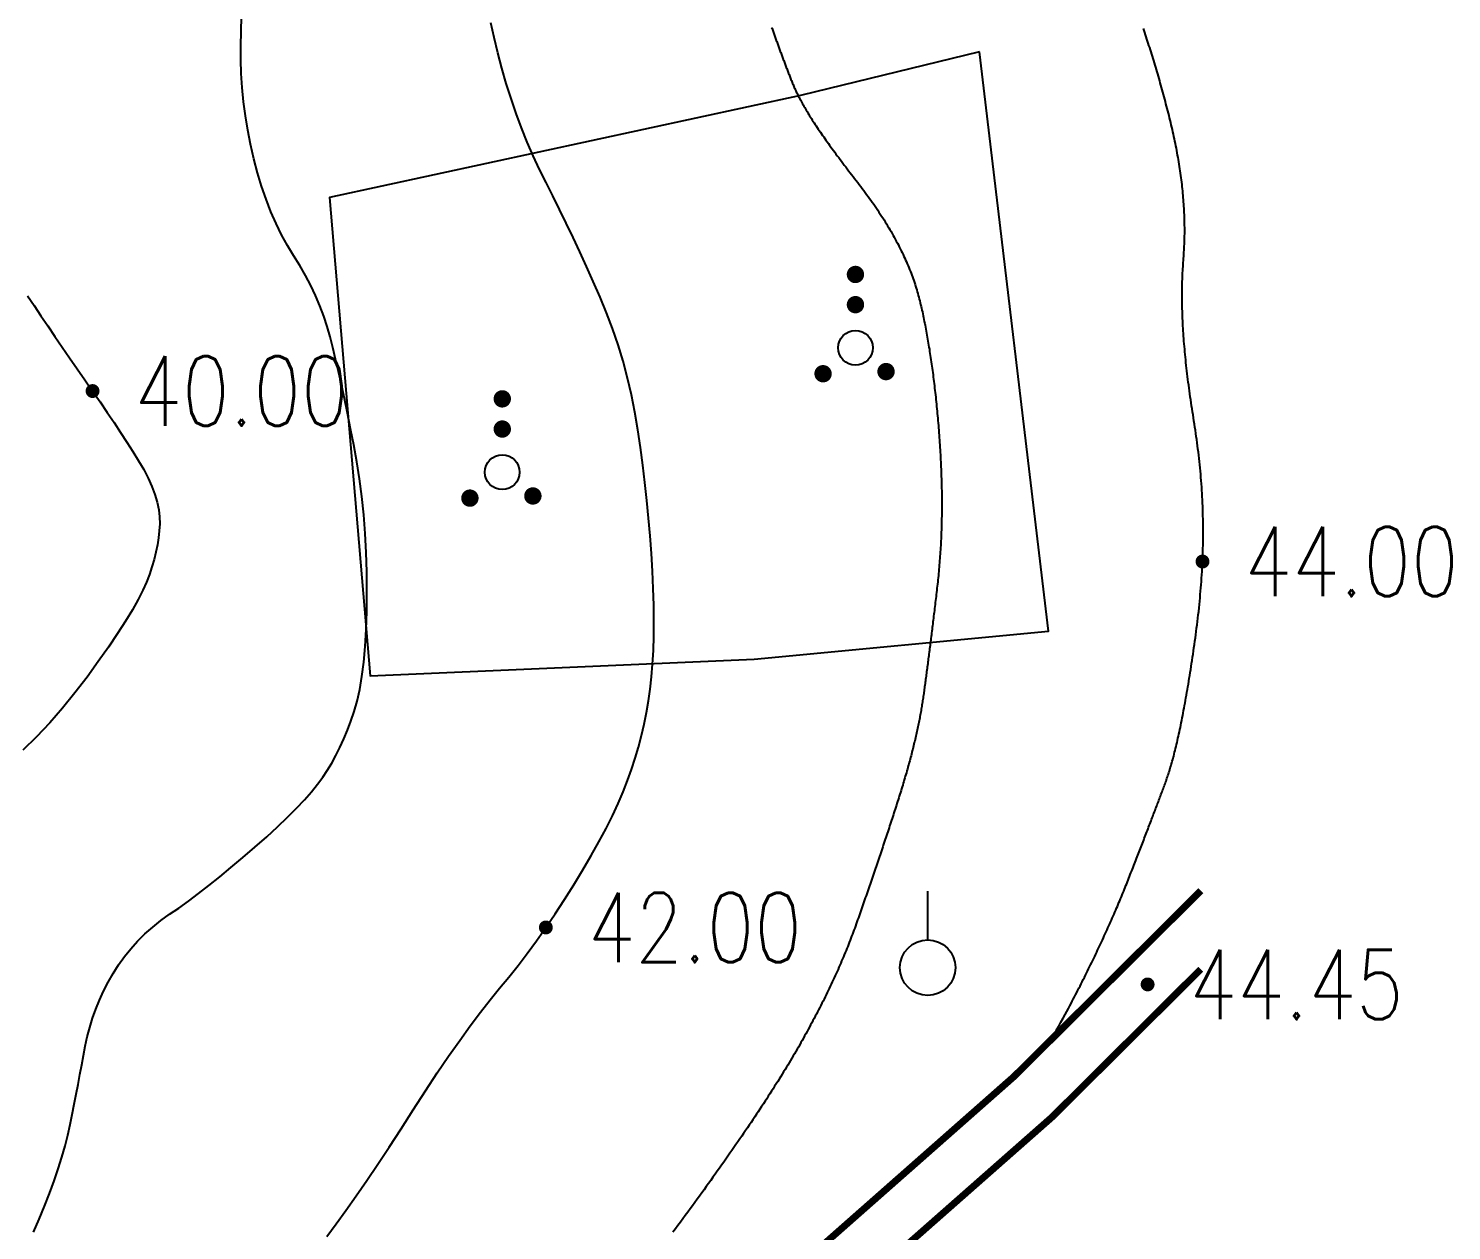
# Model space of a CAD drawing. Extents: x 39624947 to 39626627, y 3418539 to 3418836.
# Drawn here: x 39626527.74 to 39626568.68, y 3418769.32 to 3418803.91 of the extents above; entities that cross this region are included whole.
import ezdxf
from ezdxf.enums import TextEntityAlignment as Align

# ---------------------------------------------------------------- set-up
doc = ezdxf.new("R2010")
doc.units = 0
doc.layers.get('0').update_dxf_attribs({"linetype": 'CONTINUOUS'})
for name, color, linetype in [('DLSS', 4, 'CONTINUOUS'), ('GCD', 7, 'CONTINUOUS'), ('PUB_WALL', 9, 'CONTINUOUS')]:
    doc.layers.add(name, color=color, linetype=linetype)
doc.styles.add('HZ', font='rs.shx', dxfattribs={"width": 0.8, "bigfont": 'hztxt.shx'})

# ---------------------------------------------------------------- blocks, each defined once
blk = doc.blocks.new('GC125')
blk.add_line((0, 0.8), (0, 2.2))
blk.add_circle((0, 0), 0.8)
blk = doc.blocks.new('GC200')
at = {"linetype": 'Continuous', "const_width": 0.2, "flags": 128}
blk.add_lwpolyline([(-0.1, 0, 1), (0.1, 0, 1)], format="xyb", close=True, dxfattribs=at)
blk = doc.blocks.new('GC160')
at = {"const_width": 0.25}
for points in [[(1.584, 3.353, 1), (1.834, 3.353, 1)], [(1.584, 2.484, 1), (1.834, 2.484, 1)], [(0.652, 0.496, 1), (0.902, 0.496, 1)], [(2.464, 0.558, 1), (2.714, 0.558, 1)]]:
    blk.add_lwpolyline(points, format="xyb", close=True, dxfattribs=at)
blk.add_circle((1.709, 1.242), 0.5)
blk = doc.blocks.new('333377777')
at = {"layer": 'PUB_WALL', "color": 252, "ltscale": 0.01}
for points, elevation in [([(39623305.396, 3417579.295), (39623305.467, 3417579.423), (39623305.532, 3417579.542), (39623305.593, 3417579.653), (39623305.648, 3417579.755), (39623305.699, 3417579.848), (39623305.744, 3417579.933), (39623305.785, 3417580.009), (39623305.821, 3417580.077), (39623305.854, 3417580.14), (39623305.887, 3417580.204), (39623305.919, 3417580.267), (39623305.952, 3417580.329), (39623305.984, 3417580.392), (39623306.016, 3417580.455), (39623306.048, 3417580.517), (39623306.08, 3417580.579), (39623306.111, 3417580.641), (39623306.143, 3417580.703), (39623306.174, 3417580.765), (39623306.205, 3417580.826), (39623306.235, 3417580.887), (39623306.266, 3417580.948), (39623306.296, 3417581.009), (39623306.326, 3417581.07), (39623306.356, 3417581.131), (39623306.385, 3417581.191), (39623306.415, 3417581.252), (39623306.444, 3417581.312), (39623306.473, 3417581.372), (39623306.502, 3417581.431), (39623306.53, 3417581.491), (39623306.559, 3417581.55), (39623306.587, 3417581.61), (39623306.615, 3417581.669), (39623306.643, 3417581.728), (39623306.67, 3417581.786), (39623306.698, 3417581.845), (39623306.725, 3417581.903), (39623306.752, 3417581.962), (39623306.778, 3417582.02), (39623306.805, 3417582.078), (39623306.831, 3417582.135), (39623306.857, 3417582.193), (39623306.883, 3417582.25), (39623306.909, 3417582.307), (39623306.934, 3417582.364), (39623306.96, 3417582.421), (39623306.985, 3417582.478), (39623307.009, 3417582.535), (39623307.034, 3417582.591), (39623307.059, 3417582.647), (39623307.083, 3417582.703), (39623307.107, 3417582.759), (39623307.131, 3417582.815), (39623307.154, 3417582.87), (39623307.178, 3417582.925), (39623307.201, 3417582.98), (39623307.224, 3417583.035), (39623307.247, 3417583.09), (39623307.269, 3417583.145), (39623307.292, 3417583.199), (39623307.314, 3417583.254), (39623307.336, 3417583.308), (39623307.357, 3417583.362), (39623307.379, 3417583.415), (39623307.4, 3417583.469), (39623307.422, 3417583.522), (39623307.443, 3417583.576), (39623307.464, 3417583.628), (39623307.485, 3417583.681), (39623307.505, 3417583.734), (39623307.526, 3417583.786), (39623307.546, 3417583.838), (39623307.566, 3417583.89), (39623307.586, 3417583.941), (39623307.606, 3417583.993), (39623307.626, 3417584.044), (39623307.646, 3417584.095), (39623307.666, 3417584.145), (39623307.685, 3417584.196), (39623307.705, 3417584.246), (39623307.724, 3417584.295), (39623307.743, 3417584.345), (39623307.762, 3417584.394), (39623307.782, 3417584.444), (39623307.8, 3417584.492), (39623307.819, 3417584.541), (39623307.838, 3417584.589), (39623307.857, 3417584.637), (39623307.875, 3417584.685), (39623307.893, 3417584.733), (39623307.912, 3417584.78), (39623307.93, 3417584.827), (39623307.948, 3417584.874), (39623307.966, 3417584.921), (39623307.984, 3417584.967), (39623308.001, 3417585.013), (39623308.019, 3417585.059), (39623308.036, 3417585.105), (39623308.054, 3417585.15), (39623308.071, 3417585.196), (39623308.088, 3417585.24), (39623308.105, 3417585.285), (39623308.122, 3417585.329), (39623308.139, 3417585.374), (39623308.156, 3417585.418), (39623308.173, 3417585.461), (39623308.189, 3417585.505), (39623308.206, 3417585.548), (39623308.222, 3417585.591), (39623308.238, 3417585.633), (39623308.254, 3417585.676), (39623308.27, 3417585.718), (39623308.286, 3417585.76), (39623308.302, 3417585.802), (39623308.317, 3417585.843), (39623308.333, 3417585.884), (39623308.348, 3417585.925), (39623308.364, 3417585.966), (39623308.379, 3417586.006), (39623308.394, 3417586.047), (39623308.409, 3417586.086), (39623308.424, 3417586.126), (39623308.439, 3417586.166), (39623308.453, 3417586.205), (39623308.468, 3417586.244), (39623308.482, 3417586.283), (39623308.497, 3417586.321), (39623308.511, 3417586.36), (39623308.525, 3417586.398), (39623308.539, 3417586.438), (39623308.554, 3417586.477), (39623308.568, 3417586.517), (39623308.582, 3417586.557), (39623308.595, 3417586.598), (39623308.609, 3417586.639), (39623308.623, 3417586.68), (39623308.637, 3417586.723), (39623308.651, 3417586.766), (39623308.665, 3417586.811), (39623308.678, 3417586.856), (39623308.692, 3417586.902), (39623308.706, 3417586.949), (39623308.72, 3417586.998), (39623308.733, 3417587.047), (39623308.747, 3417587.097), (39623308.761, 3417587.148), (39623308.775, 3417587.199), (39623308.788, 3417587.252), (39623308.802, 3417587.306), (39623308.816, 3417587.361), (39623308.83, 3417587.416), (39623308.843, 3417587.473), (39623308.857, 3417587.53), (39623308.871, 3417587.589), (39623308.884, 3417587.648), (39623308.898, 3417587.708), (39623308.912, 3417587.77), (39623308.925, 3417587.832), (39623308.939, 3417587.895), (39623308.953, 3417587.959), (39623308.966, 3417588.024), (39623308.98, 3417588.09), (39623308.993, 3417588.156), (39623309.007, 3417588.224), (39623309.021, 3417588.293), (39623309.034, 3417588.363), (39623309.048, 3417588.433), (39623309.061, 3417588.505), (39623309.075, 3417588.577), (39623309.088, 3417588.651), (39623309.102, 3417588.725), (39623309.116, 3417588.8), (39623309.129, 3417588.876), (39623309.143, 3417588.953), (39623309.156, 3417589.032), (39623309.17, 3417589.111), (39623309.183, 3417589.19), (39623309.197, 3417589.271), (39623309.21, 3417589.353), (39623309.224, 3417589.436), (39623309.237, 3417589.52), (39623309.251, 3417589.604), (39623309.264, 3417589.69), (39623309.277, 3417589.776), (39623309.291, 3417589.864), (39623309.304, 3417589.952), (39623309.318, 3417590.041), (39623309.331, 3417590.132), (39623309.345, 3417590.223), (39623309.358, 3417590.315), (39623309.371, 3417590.408), (39623309.385, 3417590.502), (39623309.398, 3417590.596), (39623309.411, 3417590.69), (39623309.423, 3417590.785), (39623309.435, 3417590.88), (39623309.448, 3417590.976), (39623309.46, 3417591.072), (39623309.471, 3417591.169), (39623309.483, 3417591.266), (39623309.494, 3417591.362), (39623309.504, 3417591.459), (39623309.514, 3417591.555), (39623309.524, 3417591.651), (39623309.533, 3417591.747), (39623309.541, 3417591.843), (39623309.55, 3417591.939), (39623309.558, 3417592.035), (39623309.565, 3417592.13), (39623309.572, 3417592.226), (39623309.578, 3417592.321), (39623309.584, 3417592.416), (39623309.59, 3417592.512), (39623309.595, 3417592.606), (39623309.6, 3417592.701), (39623309.604, 3417592.796), (39623309.608, 3417592.891), (39623309.611, 3417592.985), (39623309.614, 3417593.08), (39623309.617, 3417593.174), (39623309.619, 3417593.268), (39623309.62, 3417593.362), (39623309.622, 3417593.456), (39623309.622, 3417593.55), (39623309.623, 3417593.643), (39623309.622, 3417593.737), (39623309.622, 3417593.83), (39623309.621, 3417593.923), (39623309.619, 3417594.017), (39623309.617, 3417594.11), (39623309.615, 3417594.203), (39623309.612, 3417594.295), (39623309.609, 3417594.388), (39623309.605, 3417594.48), (39623309.601, 3417594.573), (39623309.596, 3417594.665), (39623309.591, 3417594.757), (39623309.586, 3417594.849), (39623309.58, 3417594.941), (39623309.574, 3417595.033), (39623309.567, 3417595.125), (39623309.56, 3417595.216), (39623309.552, 3417595.308), (39623309.544, 3417595.399), (39623309.535, 3417595.49), (39623309.526, 3417595.581), (39623309.517, 3417595.672), (39623309.507, 3417595.763), (39623309.496, 3417595.854), (39623309.486, 3417595.944), (39623309.474, 3417596.035), (39623309.463, 3417596.125), (39623309.45, 3417596.215), (39623309.438, 3417596.306), (39623309.425, 3417596.395), (39623309.412, 3417596.485), (39623309.398, 3417596.575), (39623309.385, 3417596.664), (39623309.371, 3417596.753), (39623309.358, 3417596.841), (39623309.344, 3417596.929), (39623309.331, 3417597.017), (39623309.317, 3417597.105), (39623309.303, 3417597.192), (39623309.29, 3417597.279), (39623309.277, 3417597.365), (39623309.264, 3417597.451), (39623309.252, 3417597.536), (39623309.24, 3417597.621), (39623309.228, 3417597.705), (39623309.217, 3417597.789), (39623309.206, 3417597.872), (39623309.195, 3417597.954), (39623309.185, 3417598.037), (39623309.175, 3417598.118), (39623309.165, 3417598.2), (39623309.155, 3417598.28), (39623309.146, 3417598.361), (39623309.137, 3417598.44), (39623309.129, 3417598.52), (39623309.12, 3417598.599), (39623309.112, 3417598.677), (39623309.105, 3417598.755), (39623309.097, 3417598.832), (39623309.091, 3417598.909), (39623309.084, 3417598.985), (39623309.077, 3417599.061), (39623309.071, 3417599.136), (39623309.066, 3417599.211), (39623309.06, 3417599.285), (39623309.055, 3417599.359), (39623309.05, 3417599.432), (39623309.046, 3417599.505), (39623309.042, 3417599.578), (39623309.038, 3417599.649), (39623309.034, 3417599.721), (39623309.031, 3417599.792), (39623309.028, 3417599.862), (39623309.026, 3417599.932), (39623309.024, 3417600.001), (39623309.022, 3417600.07), (39623309.02, 3417600.138), (39623309.019, 3417600.206), (39623309.018, 3417600.274), (39623309.017, 3417600.341), (39623309.017, 3417600.407), (39623309.017, 3417600.473), (39623309.017, 3417600.538), (39623309.017, 3417600.603), (39623309.018, 3417600.668), (39623309.019, 3417600.732), (39623309.021, 3417600.795), (39623309.023, 3417600.858), (39623309.025, 3417600.92), (39623309.027, 3417600.982), (39623309.03, 3417601.044), (39623309.033, 3417601.105), (39623309.037, 3417601.165), (39623309.04, 3417601.225), (39623309.044, 3417601.285), (39623309.048, 3417601.344), (39623309.052, 3417601.404), (39623309.056, 3417601.463), (39623309.06, 3417601.522), (39623309.063, 3417601.581), (39623309.067, 3417601.639), (39623309.071, 3417601.698), (39623309.074, 3417601.756), (39623309.078, 3417601.815), (39623309.081, 3417601.874), (39623309.083, 3417601.933), (39623309.085, 3417601.992), (39623309.087, 3417602.051), (39623309.089, 3417602.111), (39623309.09, 3417602.17), (39623309.091, 3417602.23), (39623309.091, 3417602.29), (39623309.091, 3417602.35), (39623309.091, 3417602.411), (39623309.09, 3417602.471), (39623309.089, 3417602.532), (39623309.088, 3417602.593), (39623309.087, 3417602.654), (39623309.085, 3417602.715), (39623309.082, 3417602.776), (39623309.08, 3417602.838), (39623309.077, 3417602.899), (39623309.073, 3417602.961), (39623309.07, 3417603.023), (39623309.066, 3417603.085), (39623309.061, 3417603.148), (39623309.056, 3417603.21), (39623309.051, 3417603.273), (39623309.046, 3417603.335), (39623309.04, 3417603.398), (39623309.034, 3417603.462), (39623309.028, 3417603.525), (39623309.021, 3417603.588), (39623309.014, 3417603.652), (39623309.006, 3417603.716), (39623308.998, 3417603.78), (39623308.99, 3417603.844), (39623308.981, 3417603.908), (39623308.973, 3417603.973), (39623308.963, 3417604.037), (39623308.954, 3417604.102), (39623308.944, 3417604.167), (39623308.933, 3417604.232), (39623308.923, 3417604.298), (39623308.912, 3417604.363), (39623308.901, 3417604.429), (39623308.889, 3417604.495), (39623308.877, 3417604.561), (39623308.864, 3417604.627), (39623308.852, 3417604.693), (39623308.839, 3417604.76), (39623308.825, 3417604.826), (39623308.812, 3417604.893), (39623308.797, 3417604.96), (39623308.783, 3417605.027), (39623308.768, 3417605.095), (39623308.753, 3417605.162), (39623308.738, 3417605.23), (39623308.722, 3417605.297), (39623308.706, 3417605.365), (39623308.69, 3417605.433), (39623308.673, 3417605.501), (39623308.657, 3417605.568), (39623308.64, 3417605.636), (39623308.623, 3417605.703), (39623308.605, 3417605.771), (39623308.588, 3417605.839), (39623308.57, 3417605.906), (39623308.553, 3417605.973), (39623308.535, 3417606.04), (39623308.517, 3417606.107), (39623308.5, 3417606.173), (39623308.482, 3417606.24), (39623308.464, 3417606.306), (39623308.445, 3417606.372), (39623308.427, 3417606.438), (39623308.409, 3417606.503), (39623308.39, 3417606.569), (39623308.372, 3417606.634), (39623308.353, 3417606.699), (39623308.335, 3417606.764), (39623308.316, 3417606.828), (39623308.297, 3417606.893), (39623308.278, 3417606.957), (39623308.259, 3417607.021), (39623308.24, 3417607.085), (39623308.221, 3417607.148), (39623308.202, 3417607.212), (39623308.182, 3417607.275), (39623308.163, 3417607.338), (39623308.143, 3417607.401), (39623308.124, 3417607.463), (39623308.104, 3417607.526), (39623308.084, 3417607.588), (39623308.064, 3417607.65), (39623308.045, 3417607.712), (39623308.024, 3417607.774), (39623308.004, 3417607.835), (39623307.984, 3417607.897), (39623307.964, 3417607.958), (39623307.943, 3417608.019), (39623307.923, 3417608.079), (39623307.902, 3417608.14)], 44), ([(39623275.796, 3417600.448), (39623275.984, 3417600.162), (39623276.177, 3417599.871), (39623276.375, 3417599.575), (39623276.579, 3417599.274), (39623276.788, 3417598.969), (39623277.002, 3417598.658), (39623277.221, 3417598.343), (39623277.445, 3417598.022), (39623277.667, 3417597.703), (39623277.882, 3417597.393), (39623278.087, 3417597.09), (39623278.285, 3417596.795), (39623278.474, 3417596.509), (39623278.654, 3417596.231), (39623278.826, 3417595.96), (39623278.99, 3417595.698), (39623279.139, 3417595.444), (39623279.267, 3417595.197), (39623279.375, 3417594.958), (39623279.461, 3417594.727), (39623279.527, 3417594.504), (39623279.571, 3417594.288), (39623279.595, 3417594.08), (39623279.598, 3417593.88), (39623279.586, 3417593.682), (39623279.563, 3417593.481), (39623279.531, 3417593.277), (39623279.488, 3417593.069), (39623279.436, 3417592.858), (39623279.374, 3417592.644), (39623279.302, 3417592.427), (39623279.22, 3417592.206), (39623279.117, 3417591.969), (39623278.982, 3417591.701), (39623278.815, 3417591.404), (39623278.617, 3417591.077), (39623278.387, 3417590.72), (39623278.126, 3417590.333), (39623277.832, 3417589.916), (39623277.507, 3417589.468), (39623277.161, 3417589.015), (39623276.803, 3417588.578), (39623276.434, 3417588.158), (39623276.053, 3417587.755), (39623275.661, 3417587.369)], 40), ([(39623275.965, 3417573.491), (39623276.126, 3417573.864), (39623276.284, 3417574.244), (39623276.428, 3417574.612), (39623276.56, 3417574.97), (39623276.678, 3417575.316), (39623276.783, 3417575.651), (39623276.875, 3417575.976), (39623276.954, 3417576.288), (39623277.02, 3417576.59), (39623277.079, 3417576.885), (39623277.136, 3417577.176), (39623277.193, 3417577.464), (39623277.248, 3417577.748), (39623277.302, 3417578.029), (39623277.355, 3417578.307), (39623277.407, 3417578.581), (39623277.458, 3417578.852), (39623277.515, 3417579.12), (39623277.584, 3417579.386), (39623277.665, 3417579.65), (39623277.759, 3417579.912), (39623277.865, 3417580.172), (39623277.984, 3417580.43), (39623278.114, 3417580.685), (39623278.257, 3417580.939), (39623278.413, 3417581.186), (39623278.583, 3417581.424), (39623278.766, 3417581.652), (39623278.963, 3417581.87), (39623279.173, 3417582.077), (39623279.397, 3417582.276), (39623279.634, 3417582.464), (39623279.885, 3417582.642), (39623280.149, 3417582.824), (39623280.425, 3417583.023), (39623280.713, 3417583.238), (39623281.013, 3417583.472), (39623281.326, 3417583.722), (39623281.65, 3417583.989), (39623281.987, 3417584.273), (39623282.336, 3417584.575), (39623282.677, 3417584.877), (39623282.991, 3417585.165), (39623283.276, 3417585.439), (39623283.535, 3417585.698), (39623283.765, 3417585.942), (39623283.968, 3417586.172), (39623284.143, 3417586.387), (39623284.29, 3417586.587), (39623284.421, 3417586.786), (39623284.547, 3417586.995), (39623284.668, 3417587.216), (39623284.783, 3417587.447), (39623284.893, 3417587.689), (39623284.998, 3417587.942), (39623285.098, 3417588.206), (39623285.193, 3417588.481), (39623285.279, 3417588.779), (39623285.354, 3417589.116), (39623285.418, 3417589.49), (39623285.47, 3417589.901), (39623285.51, 3417590.35), (39623285.539, 3417590.837), (39623285.557, 3417591.361), (39623285.563, 3417591.922), (39623285.557, 3417592.496), (39623285.54, 3417593.057), (39623285.51, 3417593.605), (39623285.469, 3417594.14), (39623285.416, 3417594.663), (39623285.351, 3417595.173), (39623285.275, 3417595.669), (39623285.186, 3417596.154), (39623285.093, 3417596.62), (39623285.002, 3417597.065), (39623284.913, 3417597.487), (39623284.826, 3417597.887), (39623284.741, 3417598.265), (39623284.659, 3417598.62), (39623284.578, 3417598.954), (39623284.5, 3417599.265), (39623284.416, 3417599.564), (39623284.319, 3417599.861), (39623284.208, 3417600.156), (39623284.084, 3417600.449), (39623283.946, 3417600.74), (39623283.795, 3417601.029), (39623283.631, 3417601.315), (39623283.453, 3417601.6), (39623283.274, 3417601.891), (39623283.105, 3417602.199), (39623282.946, 3417602.524), (39623282.798, 3417602.864), (39623282.66, 3417603.222), (39623282.532, 3417603.595), (39623282.415, 3417603.985), (39623282.309, 3417604.391), (39623282.214, 3417604.804), (39623282.133, 3417605.215), (39623282.066, 3417605.624), (39623282.013, 3417606.031), (39623281.973, 3417606.436), (39623281.947, 3417606.838), (39623281.935, 3417607.239), (39623281.936, 3417607.637), (39623281.946, 3417608.048), (39623281.957, 3417608.487)], 41), ([(39623284.403, 3417573.371), (39623284.674, 3417573.733), (39623284.956, 3417574.121), (39623285.25, 3417574.536), (39623285.556, 3417574.978), (39623285.873, 3417575.447), (39623286.202, 3417575.942), (39623286.542, 3417576.465), (39623286.893, 3417577.014), (39623287.245, 3417577.56), (39623287.585, 3417578.076), (39623287.913, 3417578.56), (39623288.23, 3417579.013), (39623288.535, 3417579.435), (39623288.828, 3417579.826), (39623289.109, 3417580.185), (39623289.379, 3417580.513), (39623289.644, 3417580.833), (39623289.909, 3417581.168), (39623290.175, 3417581.518), (39623290.441, 3417581.883), (39623290.709, 3417582.264), (39623290.977, 3417582.659), (39623291.245, 3417583.069), (39623291.515, 3417583.495), (39623291.775, 3417583.921), (39623292.016, 3417584.332), (39623292.238, 3417584.728), (39623292.441, 3417585.111), (39623292.625, 3417585.478), (39623292.79, 3417585.831), (39623292.936, 3417586.17), (39623293.063, 3417586.494), (39623293.176, 3417586.812), (39623293.28, 3417587.134), (39623293.375, 3417587.458), (39623293.46, 3417587.785), (39623293.537, 3417588.115), (39623293.604, 3417588.448), (39623293.662, 3417588.784), (39623293.711, 3417589.122), (39623293.751, 3417589.473), (39623293.782, 3417589.845), (39623293.804, 3417590.238), (39623293.817, 3417590.652), (39623293.821, 3417591.088), (39623293.815, 3417591.544), (39623293.801, 3417592.022), (39623293.778, 3417592.521), (39623293.747, 3417593.03), (39623293.71, 3417593.54), (39623293.667, 3417594.048), (39623293.617, 3417594.557), (39623293.562, 3417595.066), (39623293.5, 3417595.574), (39623293.432, 3417596.082), (39623293.358, 3417596.59), (39623293.273, 3417597.093), (39623293.174, 3417597.59), (39623293.06, 3417598.078), (39623292.931, 3417598.56), (39623292.788, 3417599.033), (39623292.63, 3417599.499), (39623292.457, 3417599.958), (39623292.27, 3417600.409), (39623292.075, 3417600.851), (39623291.88, 3417601.285), (39623291.686, 3417601.71), (39623291.491, 3417602.126), (39623291.297, 3417602.533), (39623291.103, 3417602.932), (39623290.909, 3417603.321), (39623290.715, 3417603.702), (39623290.525, 3417604.082), (39623290.344, 3417604.472), (39623290.172, 3417604.87), (39623290.009, 3417605.278), (39623289.854, 3417605.694), (39623289.709, 3417606.12), (39623289.572, 3417606.555), (39623289.444, 3417606.998), (39623289.326, 3417607.441), (39623289.221, 3417607.876), (39623289.128, 3417608.301)], 42), ([(39623297.207, 3417608.167), (39623297.217, 3417608.138), (39623297.227, 3417608.11), (39623297.238, 3417608.081), (39623297.248, 3417608.052), (39623297.258, 3417608.023), (39623297.268, 3417607.995), (39623297.278, 3417607.966), (39623297.289, 3417607.937), (39623297.299, 3417607.908), (39623297.309, 3417607.88), (39623297.32, 3417607.851), (39623297.33, 3417607.822), (39623297.34, 3417607.794), (39623297.351, 3417607.765), (39623297.361, 3417607.736), (39623297.372, 3417607.707), (39623297.382, 3417607.679), (39623297.393, 3417607.65), (39623297.403, 3417607.621), (39623297.414, 3417607.592), (39623297.424, 3417607.564), (39623297.435, 3417607.535), (39623297.446, 3417607.506), (39623297.456, 3417607.478), (39623297.467, 3417607.449), (39623297.478, 3417607.42), (39623297.488, 3417607.391), (39623297.499, 3417607.363), (39623297.51, 3417607.334), (39623297.52, 3417607.305), (39623297.531, 3417607.276), (39623297.542, 3417607.248), (39623297.553, 3417607.219), (39623297.564, 3417607.19), (39623297.575, 3417607.162), (39623297.585, 3417607.133), (39623297.596, 3417607.104), (39623297.607, 3417607.075), (39623297.618, 3417607.047), (39623297.629, 3417607.018), (39623297.64, 3417606.989), (39623297.651, 3417606.961), (39623297.662, 3417606.932), (39623297.673, 3417606.903), (39623297.684, 3417606.874), (39623297.695, 3417606.846), (39623297.707, 3417606.817), (39623297.718, 3417606.788), (39623297.729, 3417606.76), (39623297.74, 3417606.731), (39623297.751, 3417606.702), (39623297.763, 3417606.673), (39623297.774, 3417606.645), (39623297.785, 3417606.616), (39623297.797, 3417606.587), (39623297.809, 3417606.557), (39623297.821, 3417606.528), (39623297.834, 3417606.498), (39623297.846, 3417606.468), (39623297.859, 3417606.438), (39623297.873, 3417606.408), (39623297.887, 3417606.377), (39623297.901, 3417606.346), (39623297.916, 3417606.314), (39623297.931, 3417606.282), (39623297.947, 3417606.249), (39623297.963, 3417606.216), (39623297.98, 3417606.183), (39623297.998, 3417606.149), (39623298.016, 3417606.115), (39623298.034, 3417606.08), (39623298.053, 3417606.044), (39623298.073, 3417606.009), (39623298.093, 3417605.973), (39623298.114, 3417605.936), (39623298.135, 3417605.899), (39623298.157, 3417605.861), (39623298.179, 3417605.823), (39623298.202, 3417605.785), (39623298.225, 3417605.746), (39623298.249, 3417605.707), (39623298.274, 3417605.667), (39623298.299, 3417605.626), (39623298.324, 3417605.586), (39623298.35, 3417605.545), (39623298.377, 3417605.503), (39623298.404, 3417605.461), (39623298.431, 3417605.418), (39623298.46, 3417605.375), (39623298.488, 3417605.332), (39623298.517, 3417605.288), (39623298.547, 3417605.244), (39623298.578, 3417605.199), (39623298.608, 3417605.154), (39623298.64, 3417605.108), (39623298.672, 3417605.062), (39623298.704, 3417605.015), (39623298.737, 3417604.968), (39623298.77, 3417604.921), (39623298.805, 3417604.873), (39623298.839, 3417604.824), (39623298.874, 3417604.775), (39623298.91, 3417604.726), (39623298.946, 3417604.676), (39623298.983, 3417604.626), (39623299.02, 3417604.575), (39623299.058, 3417604.524), (39623299.096, 3417604.473), (39623299.135, 3417604.421), (39623299.174, 3417604.368), (39623299.214, 3417604.315), (39623299.255, 3417604.262), (39623299.295, 3417604.208), (39623299.337, 3417604.154), (39623299.379, 3417604.099), (39623299.422, 3417604.044), (39623299.465, 3417603.988), (39623299.508, 3417603.932), (39623299.551, 3417603.876), (39623299.595, 3417603.819), (39623299.638, 3417603.763), (39623299.682, 3417603.706), (39623299.725, 3417603.649), (39623299.768, 3417603.592), (39623299.812, 3417603.535), (39623299.855, 3417603.478), (39623299.898, 3417603.42), (39623299.94, 3417603.363), (39623299.981, 3417603.306), (39623300.022, 3417603.249), (39623300.063, 3417603.192), (39623300.103, 3417603.135), (39623300.143, 3417603.079), (39623300.182, 3417603.022), (39623300.22, 3417602.965), (39623300.258, 3417602.909), (39623300.295, 3417602.853), (39623300.332, 3417602.796), (39623300.369, 3417602.74), (39623300.405, 3417602.684), (39623300.44, 3417602.628), (39623300.475, 3417602.572), (39623300.509, 3417602.516), (39623300.543, 3417602.46), (39623300.576, 3417602.405), (39623300.609, 3417602.349), (39623300.641, 3417602.294), (39623300.673, 3417602.238), (39623300.704, 3417602.183), (39623300.735, 3417602.127), (39623300.765, 3417602.072), (39623300.794, 3417602.017), (39623300.824, 3417601.962), (39623300.852, 3417601.907), (39623300.88, 3417601.852), (39623300.908, 3417601.798), (39623300.935, 3417601.743), (39623300.961, 3417601.688), (39623300.987, 3417601.634), (39623301.013, 3417601.579), (39623301.038, 3417601.525), (39623301.062, 3417601.471), (39623301.086, 3417601.417), (39623301.109, 3417601.363), (39623301.132, 3417601.309), (39623301.155, 3417601.255), (39623301.176, 3417601.201), (39623301.198, 3417601.147), (39623301.218, 3417601.094), (39623301.239, 3417601.04), (39623301.258, 3417600.986), (39623301.278, 3417600.933), (39623301.296, 3417600.88), (39623301.314, 3417600.827), (39623301.332, 3417600.773), (39623301.349, 3417600.72), (39623301.366, 3417600.667), (39623301.382, 3417600.615), (39623301.397, 3417600.562), (39623301.413, 3417600.509), (39623301.427, 3417600.456), (39623301.441, 3417600.404), (39623301.455, 3417600.351), (39623301.468, 3417600.298), (39623301.482, 3417600.245), (39623301.494, 3417600.192), (39623301.507, 3417600.139), (39623301.519, 3417600.086), (39623301.531, 3417600.032), (39623301.543, 3417599.979), (39623301.554, 3417599.925), (39623301.566, 3417599.871), (39623301.577, 3417599.816), (39623301.588, 3417599.761), (39623301.599, 3417599.706), (39623301.61, 3417599.651), (39623301.621, 3417599.595), (39623301.632, 3417599.539), (39623301.643, 3417599.483), (39623301.653, 3417599.427), (39623301.664, 3417599.37), (39623301.674, 3417599.313), (39623301.684, 3417599.255), (39623301.695, 3417599.197), (39623301.705, 3417599.139), (39623301.714, 3417599.081), (39623301.724, 3417599.022), (39623301.734, 3417598.963), (39623301.744, 3417598.904), (39623301.753, 3417598.845), (39623301.762, 3417598.785), (39623301.772, 3417598.725), (39623301.781, 3417598.664), (39623301.79, 3417598.603), (39623301.799, 3417598.542), (39623301.807, 3417598.481), (39623301.816, 3417598.419), (39623301.825, 3417598.358), (39623301.833, 3417598.295), (39623301.841, 3417598.233), (39623301.85, 3417598.17), (39623301.858, 3417598.107), (39623301.866, 3417598.043), (39623301.874, 3417597.98), (39623301.881, 3417597.916), (39623301.889, 3417597.851), (39623301.897, 3417597.787), (39623301.904, 3417597.722), (39623301.912, 3417597.657), (39623301.919, 3417597.591), (39623301.926, 3417597.525), (39623301.933, 3417597.459), (39623301.94, 3417597.393), (39623301.947, 3417597.326), (39623301.953, 3417597.259), (39623301.96, 3417597.192), (39623301.966, 3417597.124), (39623301.973, 3417597.057), (39623301.979, 3417596.988), (39623301.985, 3417596.92), (39623301.991, 3417596.851), (39623301.997, 3417596.782), (39623302.003, 3417596.713), (39623302.008, 3417596.643), (39623302.014, 3417596.573), (39623302.019, 3417596.503), (39623302.025, 3417596.433), (39623302.03, 3417596.362), (39623302.035, 3417596.292), (39623302.04, 3417596.222), (39623302.044, 3417596.151), (39623302.049, 3417596.081), (39623302.053, 3417596.01), (39623302.057, 3417595.94), (39623302.061, 3417595.869), (39623302.065, 3417595.799), (39623302.069, 3417595.729), (39623302.072, 3417595.659), (39623302.076, 3417595.59), (39623302.079, 3417595.52), (39623302.082, 3417595.451), (39623302.084, 3417595.382), (39623302.087, 3417595.313), (39623302.089, 3417595.244), (39623302.091, 3417595.175), (39623302.093, 3417595.107), (39623302.095, 3417595.039), (39623302.096, 3417594.971), (39623302.098, 3417594.903), (39623302.099, 3417594.835), (39623302.1, 3417594.767), (39623302.101, 3417594.7), (39623302.101, 3417594.633), (39623302.102, 3417594.566), (39623302.102, 3417594.499), (39623302.102, 3417594.432), (39623302.102, 3417594.366), (39623302.102, 3417594.299), (39623302.101, 3417594.233), (39623302.1, 3417594.167), (39623302.099, 3417594.101), (39623302.098, 3417594.036), (39623302.097, 3417593.97), (39623302.095, 3417593.905), (39623302.094, 3417593.84), (39623302.092, 3417593.775), (39623302.09, 3417593.71), (39623302.088, 3417593.645), (39623302.085, 3417593.581), (39623302.083, 3417593.517), (39623302.08, 3417593.453), (39623302.077, 3417593.389), (39623302.074, 3417593.325), (39623302.07, 3417593.261), (39623302.067, 3417593.198), (39623302.063, 3417593.135), (39623302.059, 3417593.072), (39623302.055, 3417593.009), (39623302.05, 3417592.946), (39623302.046, 3417592.884), (39623302.041, 3417592.821), (39623302.036, 3417592.759), (39623302.031, 3417592.697), (39623302.026, 3417592.635), (39623302.02, 3417592.574), (39623302.015, 3417592.512), (39623302.009, 3417592.451), (39623302.003, 3417592.39), (39623301.996, 3417592.329), (39623301.99, 3417592.268), (39623301.984, 3417592.207), (39623301.977, 3417592.147), (39623301.97, 3417592.087), (39623301.964, 3417592.027), (39623301.957, 3417591.968), (39623301.95, 3417591.909), (39623301.943, 3417591.85), (39623301.936, 3417591.791), (39623301.929, 3417591.733), (39623301.922, 3417591.675), (39623301.915, 3417591.617), (39623301.909, 3417591.56), (39623301.902, 3417591.502), (39623301.895, 3417591.446), (39623301.888, 3417591.389), (39623301.881, 3417591.333), (39623301.875, 3417591.278), (39623301.868, 3417591.222), (39623301.861, 3417591.167), (39623301.854, 3417591.112), (39623301.848, 3417591.058), (39623301.841, 3417591.004), (39623301.835, 3417590.95), (39623301.828, 3417590.897), (39623301.821, 3417590.843), (39623301.815, 3417590.791), (39623301.808, 3417590.738), (39623301.802, 3417590.686), (39623301.796, 3417590.634), (39623301.789, 3417590.583), (39623301.783, 3417590.532), (39623301.776, 3417590.481), (39623301.77, 3417590.43), (39623301.764, 3417590.38), (39623301.757, 3417590.33), (39623301.751, 3417590.281), (39623301.745, 3417590.232), (39623301.739, 3417590.183), (39623301.733, 3417590.134), (39623301.726, 3417590.086), (39623301.72, 3417590.038), (39623301.714, 3417589.991), (39623301.708, 3417589.944), (39623301.702, 3417589.897), (39623301.696, 3417589.85), (39623301.69, 3417589.804), (39623301.684, 3417589.758), (39623301.678, 3417589.713), (39623301.672, 3417589.667), (39623301.666, 3417589.622), (39623301.66, 3417589.578), (39623301.655, 3417589.534), (39623301.649, 3417589.49), (39623301.643, 3417589.446), (39623301.637, 3417589.403), (39623301.631, 3417589.36), (39623301.626, 3417589.317), (39623301.62, 3417589.275), (39623301.614, 3417589.233), (39623301.609, 3417589.192), (39623301.603, 3417589.15), (39623301.597, 3417589.109), (39623301.592, 3417589.069), (39623301.586, 3417589.028), (39623301.581, 3417588.988), (39623301.575, 3417588.948), (39623301.569, 3417588.907), (39623301.563, 3417588.867), (39623301.557, 3417588.827), (39623301.551, 3417588.787), (39623301.545, 3417588.747), (39623301.539, 3417588.706), (39623301.532, 3417588.666), (39623301.526, 3417588.626), (39623301.519, 3417588.585), (39623301.512, 3417588.544), (39623301.505, 3417588.502), (39623301.497, 3417588.461), (39623301.49, 3417588.419), (39623301.482, 3417588.377), (39623301.474, 3417588.335), (39623301.466, 3417588.293), (39623301.458, 3417588.25), (39623301.449, 3417588.207), (39623301.441, 3417588.164), (39623301.432, 3417588.121), (39623301.423, 3417588.077), (39623301.414, 3417588.034), (39623301.404, 3417587.99), (39623301.395, 3417587.945), (39623301.385, 3417587.901), (39623301.375, 3417587.856), (39623301.365, 3417587.811), (39623301.355, 3417587.766), (39623301.344, 3417587.721), (39623301.334, 3417587.675), (39623301.323, 3417587.63), (39623301.312, 3417587.584), (39623301.3, 3417587.538), (39623301.289, 3417587.491), (39623301.278, 3417587.444), (39623301.266, 3417587.398), (39623301.254, 3417587.35), (39623301.242, 3417587.303), (39623301.229, 3417587.256), (39623301.217, 3417587.208), (39623301.204, 3417587.16), (39623301.192, 3417587.112), (39623301.178, 3417587.063), (39623301.165, 3417587.014), (39623301.152, 3417586.966), (39623301.138, 3417586.916), (39623301.125, 3417586.867), (39623301.111, 3417586.817), (39623301.097, 3417586.768), (39623301.082, 3417586.718), (39623301.068, 3417586.667), (39623301.053, 3417586.617), (39623301.038, 3417586.566), (39623301.023, 3417586.515), (39623301.008, 3417586.464), (39623300.993, 3417586.413), (39623300.977, 3417586.361), (39623300.961, 3417586.309), (39623300.945, 3417586.257), (39623300.929, 3417586.205), (39623300.913, 3417586.153), (39623300.896, 3417586.1), (39623300.88, 3417586.047), (39623300.863, 3417585.994), (39623300.846, 3417585.941), (39623300.829, 3417585.888), (39623300.812, 3417585.834), (39623300.795, 3417585.781), (39623300.778, 3417585.727), (39623300.761, 3417585.673), (39623300.743, 3417585.619), (39623300.726, 3417585.565), (39623300.708, 3417585.511), (39623300.691, 3417585.457), (39623300.673, 3417585.403), (39623300.655, 3417585.349), (39623300.637, 3417585.294), (39623300.62, 3417585.24), (39623300.602, 3417585.185), (39623300.584, 3417585.131), (39623300.566, 3417585.076), (39623300.548, 3417585.021), (39623300.53, 3417584.967), (39623300.512, 3417584.912), (39623300.493, 3417584.857), (39623300.475, 3417584.802), (39623300.457, 3417584.747), (39623300.439, 3417584.691), (39623300.42, 3417584.636), (39623300.402, 3417584.581), (39623300.383, 3417584.525), (39623300.365, 3417584.47), (39623300.346, 3417584.414), (39623300.327, 3417584.359), (39623300.309, 3417584.303), (39623300.29, 3417584.247), (39623300.271, 3417584.191), (39623300.252, 3417584.136), (39623300.233, 3417584.08), (39623300.214, 3417584.023), (39623300.195, 3417583.967), (39623300.176, 3417583.911), (39623300.157, 3417583.855), (39623300.137, 3417583.798), (39623300.118, 3417583.742), (39623300.099, 3417583.685), (39623300.079, 3417583.629), (39623300.06, 3417583.572), (39623300.041, 3417583.515), (39623300.021, 3417583.459), (39623300.001, 3417583.402), (39623299.982, 3417583.345), (39623299.962, 3417583.288), (39623299.942, 3417583.231), (39623299.922, 3417583.173), (39623299.902, 3417583.116), (39623299.883, 3417583.059), (39623299.863, 3417583.001), (39623299.843, 3417582.944), (39623299.822, 3417582.886), (39623299.802, 3417582.829), (39623299.782, 3417582.771), (39623299.762, 3417582.713), (39623299.741, 3417582.655), (39623299.721, 3417582.597), (39623299.701, 3417582.539), (39623299.68, 3417582.481), (39623299.659, 3417582.423), (39623299.638, 3417582.365), (39623299.617, 3417582.306), (39623299.596, 3417582.248), (39623299.574, 3417582.189), (39623299.553, 3417582.131), (39623299.531, 3417582.072), (39623299.509, 3417582.013), (39623299.486, 3417581.954), (39623299.463, 3417581.895), (39623299.44, 3417581.836), (39623299.417, 3417581.777), (39623299.394, 3417581.718), (39623299.37, 3417581.658), (39623299.346, 3417581.599), (39623299.321, 3417581.539), (39623299.297, 3417581.48), (39623299.272, 3417581.42), (39623299.247, 3417581.36), (39623299.221, 3417581.3), (39623299.196, 3417581.24), (39623299.17, 3417581.18), (39623299.143, 3417581.12), (39623299.117, 3417581.059), (39623299.09, 3417580.999), (39623299.063, 3417580.938), (39623299.035, 3417580.878), (39623299.008, 3417580.817), (39623298.98, 3417580.756), (39623298.951, 3417580.695), (39623298.923, 3417580.634), (39623298.894, 3417580.573), (39623298.865, 3417580.512), (39623298.836, 3417580.451), (39623298.806, 3417580.389), (39623298.776, 3417580.328), (39623298.746, 3417580.266), (39623298.716, 3417580.205), (39623298.685, 3417580.143), (39623298.654, 3417580.081), (39623298.623, 3417580.019), (39623298.591, 3417579.957), (39623298.559, 3417579.895), (39623298.527, 3417579.832), (39623298.495, 3417579.77), (39623298.462, 3417579.708), (39623298.429, 3417579.645), (39623298.396, 3417579.582), (39623298.363, 3417579.52), (39623298.329, 3417579.457), (39623298.295, 3417579.394), (39623298.26, 3417579.331), (39623298.226, 3417579.268), (39623298.191, 3417579.205), (39623298.156, 3417579.141), (39623298.12, 3417579.078), (39623298.085, 3417579.014), (39623298.049, 3417578.951), (39623298.013, 3417578.887), (39623297.976, 3417578.823), (39623297.939, 3417578.759), (39623297.902, 3417578.695), (39623297.865, 3417578.631), (39623297.827, 3417578.567), (39623297.789, 3417578.502), (39623297.75, 3417578.437), (39623297.711, 3417578.371), (39623297.671, 3417578.305), (39623297.631, 3417578.239), (39623297.591, 3417578.173), (39623297.55, 3417578.106), (39623297.509, 3417578.039), (39623297.467, 3417577.971), (39623297.424, 3417577.902), (39623297.381, 3417577.833), (39623297.337, 3417577.764), (39623297.293, 3417577.694), (39623297.248, 3417577.623), (39623297.203, 3417577.552), (39623297.157, 3417577.48), (39623297.111, 3417577.408), (39623297.064, 3417577.335), (39623297.016, 3417577.261), (39623296.968, 3417577.187), (39623296.919, 3417577.113), (39623296.87, 3417577.038), (39623296.82, 3417576.962), (39623296.77, 3417576.886), (39623296.719, 3417576.81), (39623296.667, 3417576.732), (39623296.615, 3417576.655), (39623296.562, 3417576.576), (39623296.509, 3417576.498), (39623296.455, 3417576.418), (39623296.401, 3417576.338), (39623296.346, 3417576.258), (39623296.291, 3417576.177), (39623296.235, 3417576.095), (39623296.178, 3417576.013), (39623296.121, 3417575.931), (39623296.063, 3417575.847), (39623296.005, 3417575.764), (39623295.946, 3417575.68), (39623295.887, 3417575.595), (39623295.827, 3417575.509), (39623295.766, 3417575.423), (39623295.705, 3417575.337), (39623295.643, 3417575.25), (39623295.581, 3417575.163), (39623295.518, 3417575.074), (39623295.455, 3417574.986), (39623295.391, 3417574.897), (39623295.327, 3417574.807), (39623295.262, 3417574.717), (39623295.196, 3417574.626), (39623295.13, 3417574.535), (39623295.063, 3417574.443), (39623294.996, 3417574.35), (39623294.928, 3417574.257), (39623294.86, 3417574.164), (39623294.791, 3417574.07), (39623294.721, 3417573.975), (39623294.651, 3417573.88), (39623294.58, 3417573.785), (39623294.509, 3417573.688), (39623294.437, 3417573.592), (39623294.365, 3417573.494)], 43)]:
    blk.add_lwpolyline(points, dxfattribs=dict(at, elevation=elevation))
at = {"layer": 'PUB_WALL', "color": 252, "ltscale": 0.01, "elevation": 51.487}
blk.add_lwpolyline([(39623303.187, 3417607.47), (39623298.033, 3417606.207), (39623284.483, 3417603.277), (39623285.658, 3417589.509), (39623296.699, 3417589.985), (39623305.176, 3417590.792)], close=True, dxfattribs=at)
at = {"layer": 'PUB_WALL', "color": 252, "ltscale": 0.01}
for name, p in [('GC160', (39623297.909, 3417597.705, 51.487)), ('GC160', (39623287.747, 3417594.125, 51.487)), ('GC125', (39623301.697, 3417581.107, 51.487))]:
    blk.add_blockref(name, p, dxfattribs=at)
ref = blk.add_blockref('GC200', (39623277.667, 3417597.703, 40), dxfattribs=at)
ref.add_attrib('height', '40.00', dxfattribs={"layer": 'GCD', "linetype": 'Continuous', "height": 2, "style": 'HZ', "width": 0.8}).set_placement((39623278.867, 3417597.703, 40), align=Align.MIDDLE_LEFT)
ref = blk.add_blockref('GC200', (39623309.604, 3417592.796, 44), dxfattribs=at)
ref.add_attrib('height', '44.00', dxfattribs={"layer": 'GCD', "linetype": 'Continuous', "height": 2, "style": 'HZ', "width": 0.8}).set_placement((39623310.804, 3417592.796, 44), align=Align.MIDDLE_LEFT)
ref = blk.add_blockref('GC200', (39623290.709, 3417582.264, 42), dxfattribs=at)
ref.add_attrib('height', '42.00', dxfattribs={"layer": 'GCD', "linetype": 'Continuous', "height": 2, "style": 'HZ', "width": 0.8}).set_placement((39623291.909, 3417582.264, 42), align=Align.MIDDLE_LEFT)
ref = blk.add_blockref('GC200', (39623308.024, 3417580.624, 44.45), dxfattribs=at)
ref.add_attrib('height', '44.45', dxfattribs={"layer": 'GCD', "linetype": 'Continuous', "height": 2, "style": 'HZ', "width": 0.8}).set_placement((39623309.224, 3417580.624, 44.45), align=Align.MIDDLE_LEFT)

msp = doc.modelspace()

# ---------------------------------------------------------------- linework, layer by layer
at = {"layer": 'DLSS', "linetype": 'Continuous', "const_width": 0.2, "elevation": 51.487, "flags": 128}
for points in [[(39626561.468, 3418779.096), (39626556.098, 3418773.754), (39626546.508, 3418765.295)], [(39626561.468, 3418776.839), (39626557.192, 3418772.586), (39626547.865, 3418764.367), (39626538.687, 3418755.976), (39626536.999, 3418754.419), (39626528.721, 3418748.243), (39626526.857, 3418747.592), (39626523.562, 3418746.297), (39626519.821, 3418744.895), (39626512.308, 3418742.587), (39626503.758, 3418740.867), (39626488.527, 3418738.022), (39626458.252, 3418732.603), (39626458.115, 3418732.302)]]:
    msp.add_lwpolyline(points, dxfattribs=at)

# ---------------------------------------------------------------- block references
at = {"linetype": 'Continuous'}
msp.add_blockref('333377777', (3251.913, 1195.776), dxfattribs=at)

doc.saveas('drawing.dxf')
